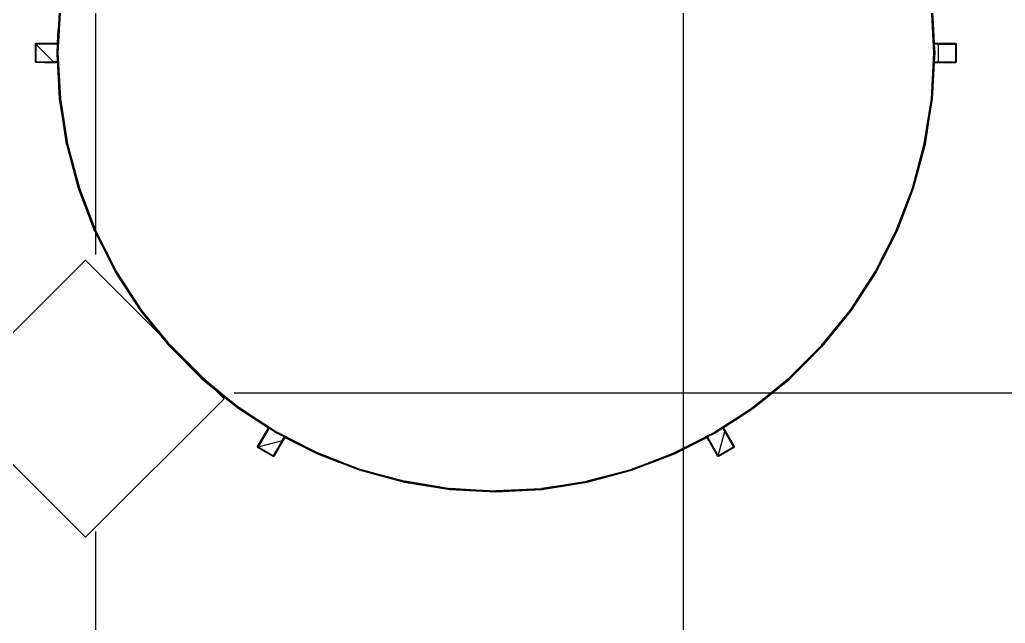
# Model space of a CAD drawing. Header units: millimetres. Extents: x -4865574 to 353735, y -2734656 to 279194.
# Drawn here: x -4825672 to -4824650, y -2667848 to -2667222 of the extents above; entities that cross this region are included whole.
import ezdxf

# ---------------------------------------------------------------- set-up
doc = ezdxf.new("R2010")
doc.units = ezdxf.units.MM
doc.layers.add('+AT9-Hardscape', color=1, linetype='Continuous')
doc.layers.add('+AT9-Hatch', color=8, linetype='Continuous')

# ---------------------------------------------------------------- blocks, each defined once
blk = doc.blocks.new('COFFEE1')
at = {"layer": '+AT9-Hardscape'}
for p, q in [((-455.8, -9.3), (-453, 38.2)), ((-455.4, -9.3), (-453, 38.2)), ((-453.4, 38.2), (-455.4, 0.6)), ((-455.4, -9.3), (-452.4, 38.1)), ((-452.4, 38.1), (-454.9, -9.3)), ((-453.3, 38.2), (-454.6, 14.5)), ((453.1, -9.3), (450.6, 38.1)), ((451.2, 38.2), (453.7, -9.3)), ((451.2, 38.2), (453.1, -9.3)), ((451.5, 38.2), (453.7, -9.3)), ((451.5, 38.2), (453.5, 0.6)), ((453.6, 0.6), (451.6, 38.2)), ((451.6, 38.2), (452.8, 14.5)), ((-455.4, 0.6), (-454.6, 14.5)), ((-454.6, 14.5), (-455.3, 0.6)), ((453.6, 0.6), (452.8, 14.5)), ((452.8, 14.5), (453.5, 0.6)), ((-478.3, 0.4), (-478.5, -0.2)), ((-478.5, -0.2), (-478.3, 0.3)), ((-478.3, 0.4), (-477.8, 0.6)), ((-478.3, 0.3), (-478.3, 0.4)), ((-478.3, 0.4), (-478.2, 0.3)), ((-478.3, -0.2), (-478.2, 0.3)), ((-478.3, -0.2), (-478.3, 0.3)), ((-478.3, 0.3), (-478.2, 0.3)), ((-478.3, -0.2), (-478, 0.1)), ((-478, 0.1), (-478.2, 0.3)), ((-478.2, 0.3), (-478.1, 0.3)), ((-478.2, 0.3), (-478.2, 0.3)), ((-478.2, 0.3), (-478.1, 0.3)), ((-478.1, 0.3), (-477.8, 0.6)), ((-478.1, 0.3), (-477.8, 0.4)), ((-478, 0.1), (-477.8, 0.4)), ((-477.8, -0.2), (-478, 0.1)), ((-477.8, 0.6), (-460.4, 0.6)), ((-477.8, 0.4), (-477.8, 0.6)), ((-468.7, 0.5), (-477.8, 0.6)), ((-468.7, 0.5), (-477.8, 0.4)), ((-477.8, 0.4), (-477.8, -0.2)), ((-459.8, 0.4), (-477.8, 0.4)), ((-468.7, 0.1), (-477.8, 0.4)), ((-468.7, 0.1), (-477.8, -0.2)), ((-460.4, 0.6), (-468.7, 0.5)), ((-459.8, 0.4), (-468.7, 0.5)), ((-459.8, 0.4), (-468.7, 0.1)), ((-459.6, -0.2), (-468.7, 0.1)), ((-460.4, 0.6), (-460.3, 0.6)), ((-460.3, 0.6), (-459.8, 0.6)), ((-460.3, 0.6), (-459.8, 0.4)), ((-459.8, 0.6), (-459.6, 0.6)), ((-459.8, 0.6), (-459.8, 0.4)), ((-459.6, 0.5), (-459.8, 0.6)), ((-459.8, 0.6), (-459.6, 0.4)), ((-459.8, 0.4), (-459.6, -0.2)), ((-459.8, 0.4), (-459.6, 0.3)), ((-459.6, 0.4), (-459.8, 0.4)), ((-459.4, 0.4), (-459.6, 0.6)), ((-455.4, 0.6), (-459.6, 0.6)), ((-459.6, 0.5), (-459.6, 0.6)), ((-459.6, 0.6), (-455.4, 0.5)), ((-459.4, 0.4), (-459.6, 0.5)), ((-459.6, 0.4), (-459.6, 0.5)), ((-459.6, 0.4), (-459.4, 0.2)), ((-459.4, 0.4), (-459.6, 0.4)), ((-459.6, 0.3), (-459.6, 0.4)), ((-459.6, 0.3), (-459.4, 0.2)), ((-459.6, -0.2), (-459.6, 0.3)), ((-459.4, 0.2), (-459.6, -0.2)), ((-459.4, 0.4), (-455.4, 0.5)), ((-459.4, 0.2), (-459.4, 0.4)), ((-459.4, 0.4), (-458.9, -0.2)), ((-455.4, 0.4), (-459.4, 0.4)), ((-459.4, 0.4), (-455.4, 0.2)), ((-459.4, -0.2), (-459.4, 0.2)), ((-459.4, 0.2), (-458.9, -0.2)), ((-458.9, -0.2), (-455.4, 0)), ((-455.3, 0.6), (-455.4, 0.6)), ((-455.4, 0.6), (-455.4, 0.5)), ((-455.4, 0.5), (-455.3, 0.5)), ((-455.4, 0.5), (-455.3, 0.5)), ((-455.4, 0.5), (-455.4, 0.4)), ((-455.3, 0.4), (-455.4, 0.4)), ((-455.4, 0.4), (-455.4, 0.2)), ((-455.4, 0.2), (-455.4, 0)), ((-455.4, 0.2), (-455.3, 0.2)), ((-455.4, 0), (-455.3, 0.1)), ((-455.4, 0), (-455.4, -0.2)), ((-455.3, 0.6), (-455.3, 0.5)), ((-455.3, 0.5), (-455.3, 0.5)), ((-455.3, 0.5), (-455.3, 0.4)), ((-455.3, 0.4), (-455.3, 0.2)), ((-455.3, 0.2), (-455.3, 0.1)), ((-455.3, 0.1), (-455.3, -0.2)), ((453.5, 0.6), (453.6, 0.6)), ((453.5, 0.6), (453.5, 0.5)), ((453.6, 0.5), (453.5, 0.5)), ((453.6, 0.5), (453.5, 0.5)), ((453.5, 0.5), (453.5, 0.5)), ((453.5, 0.5), (453.5, 0.4)), ((453.5, 0.4), (453.6, 0.4)), ((453.5, 0.4), (453.5, 0.2)), ((453.6, 0.2), (453.5, 0.2)), ((453.5, 0.2), (453.5, 0.1)), ((453.6, 0.1), (453.5, 0.1)), ((453.5, 0.1), (453.5, -0.2)), ((453.6, 0.6), (457.8, 0.6)), ((457.8, 0.6), (453.6, 0.5)), ((453.6, 0.5), (453.6, 0.6)), ((457.6, 0.4), (453.6, 0.5)), ((453.6, 0.4), (453.6, 0.5)), ((453.6, 0.4), (457.6, 0.4)), ((457.6, 0.4), (453.6, 0.2)), ((453.6, 0.2), (453.6, 0.4)), ((453.6, 0.1), (453.6, 0.2)), ((457.1, -0.2), (453.6, 0.1)), ((453.6, -0.2), (453.6, 0.1)), ((457.6, 0.4), (457.1, -0.1)), ((457.1, -0.1), (457.6, 0.2)), ((457.6, 0.4), (457.8, 0.6)), ((457.8, 0.5), (457.6, 0.4)), ((457.6, 0.4), (457.6, 0.2)), ((457.6, 0.2), (457.8, 0.4)), ((457.6, 0.4), (457.8, 0.4)), ((457.6, 0.2), (457.8, 0.3)), ((457.8, -0.2), (457.6, 0.2)), ((457.6, 0.2), (457.6, -0.2)), ((457.8, 0.6), (458, 0.6)), ((458, 0.6), (457.8, 0.5)), ((457.8, 0.4), (458, 0.6)), ((457.8, 0.6), (457.8, 0.5)), ((457.8, 0.5), (457.8, 0.4)), ((457.8, -0.2), (458, 0.4)), ((457.8, 0.3), (458, 0.4)), ((457.8, 0.4), (457.8, 0.3)), ((457.8, 0.4), (458, 0.4)), ((457.8, 0.3), (457.8, -0.2)), ((457.8, -0.2), (466.9, 0.1)), ((458, 0.6), (458.6, 0.6)), ((458, 0.4), (458, 0.6)), ((458, 0.4), (458.6, 0.6)), ((458, 0.4), (466.9, 0.5)), ((458, 0.4), (476, 0.4)), ((466.9, 0.1), (458, 0.4)), ((458.6, 0.6), (476, 0.6)), ((466.9, 0.5), (458.6, 0.6)), ((466.9, 0.5), (476, 0.6)), ((476, 0.4), (466.9, 0.5)), ((466.9, 0.1), (476, 0.4)), ((476, -0.2), (466.9, 0.1)), ((476, 0.6), (476.4, 0.4)), ((476, 0.4), (476, 0.6)), ((476.5, 0.4), (476, 0.6)), ((476.4, 0.4), (476, 0.4)), ((476, 0.4), (476, -0.2)), ((476, 0.4), (476.2, 0.2)), ((476.2, 0.2), (476, -0.2)), ((476.4, 0.4), (476.2, 0.2)), ((476.2, 0.2), (476.5, -0.2)), ((476.4, 0.4), (476.5, 0.4)), ((476.5, -0.2), (476.4, 0.4)), ((476.4, 0.4), (476.5, 0.2)), ((476.5, 0.4), (476.7, -0.2)), ((476.5, 0.4), (476.5, 0.2)), ((476.5, 0.2), (476.5, -0.2)), ((476.5, 0.2), (476.7, -0.2)), ((-478.5, -0.2), (-478.5, -18.5)), ((-478.5, -0.2), (-478.3, -0.2)), ((-478.5, -0.2), (-478.4, -9.3)), ((-478.4, -9.3), (-478.5, -18.5)), ((-478.3, -0.2), (-478.4, -9.3)), ((-478.4, -9.3), (-478.3, -18.5)), ((-478.3, -0.2), (-478.3, -18.5)), ((-477.8, -0.2), (-478.3, -0.2)), ((-478.3, -0.2), (-478, -9.3)), ((-478, -9.3), (-478.3, -18.5)), ((-477.8, -0.2), (-478, -9.3)), ((-478, -9.3), (-477.8, -18.5)), ((-459.6, -0.2), (-477.8, -0.2)), ((-477.8, -0.2), (-459.6, -18.5)), ((-477.8, -0.2), (-477.8, -18.5)), ((-459.4, -0.2), (-459.6, -0.2)), ((-458.9, -0.2), (-459.4, -0.2)), ((-455.4, -0.2), (-458.9, -0.2)), ((-455.9, -9.3), (-455.4, -0.2)), ((-455.8, -9.3), (-455.9, -9.3)), ((-455.4, -18.5), (-455.9, -9.3)), ((-455.8, -9.3), (-455.3, -0.2)), ((-453.4, -56.9), (-455.8, -9.3)), ((-453.3, -56.9), (-455.8, -9.3)), ((-455.4, -9.3), (-455.8, -9.3)), ((-455.3, -0.2), (-455.4, -0.2)), ((-453.3, -56.9), (-455.4, -9.3)), ((-453, -56.8), (-455.4, -9.3)), ((-454.9, -9.3), (-455.4, -9.3)), ((-454.9, -9.3), (-452.4, -56.8)), ((-453, -56.8), (-454.9, -9.3)), ((450.6, -56.8), (453.1, -9.3)), ((453.7, -9.3), (450.6, -56.8)), ((454, -9.3), (451.2, -56.8)), ((453.7, -9.3), (451.2, -56.8)), ((454, -9.3), (451.5, -56.9)), ((453.7, -9.3), (453.1, -9.3)), ((453.5, -0.2), (454, -9.3)), ((453.5, -0.2), (453.6, -0.2)), ((457.1, -0.2), (453.6, -0.2)), ((453.6, -0.2), (454.1, -9.3)), ((454.1, -9.3), (453.6, -18.5)), ((454, -9.3), (453.7, -9.3)), ((454.1, -9.3), (454, -9.3)), ((457.1, -0.2), (457.1, -0.1)), ((457.1, -0.1), (457.6, -0.2)), ((457.6, -0.2), (457.8, -0.2)), ((457.8, -0.2), (476, -0.2)), ((457.8, -0.2), (457.8, -18.5)), ((476, -18.5), (476, -0.2)), ((476.5, -0.2), (476, -0.2)), ((476.5, -18.5), (476, -0.2)), ((476.5, -0.2), (476.7, -0.2)), ((476.5, -18.5), (476.5, -0.2)), ((476.6, -9.3), (476.5, -0.2)), ((476.5, -18.5), (476.6, -9.3)), ((476.6, -9.3), (476.7, -0.2)), ((476.7, -18.5), (476.6, -9.3)), ((476.7, -18.5), (476.7, -0.2)), ((-478.3, -18.5), (-478.5, -18.5)), ((-478.3, -19), (-478.5, -18.5)), ((-478.3, -18.8), (-478.5, -18.5)), ((-478.3, -18.5), (-477.8, -18.5)), ((-478.3, -18.5), (-478.2, -19)), ((-478.3, -18.8), (-478.3, -18.5)), ((-478, -18.8), (-478.3, -18.5)), ((-478.3, -19), (-478.3, -18.8)), ((-478.2, -19), (-478.3, -18.8)), ((-478.2, -19), (-478.3, -19)), ((-478.3, -19), (-477.8, -19.2)), ((-478.2, -19), (-478, -18.8)), ((-477.8, -19.2), (-478.2, -19)), ((-478.2, -19), (-477.8, -19)), ((-478, -18.8), (-477.8, -18.5)), ((-477.8, -19), (-478, -18.8)), ((-477.8, -18.5), (-459.6, -18.5)), ((-477.8, -18.5), (-477.8, -19)), ((-477.8, -18.5), (-459.8, -19)), ((-477.8, -19), (-477.8, -19.2)), ((-477.8, -19), (-459.8, -19)), ((-477.8, -19), (-468.7, -19.1)), ((-468.7, -19.1), (-477.8, -19.2)), ((-460.4, -19.2), (-477.8, -19.2)), ((-459.8, -19), (-468.7, -19.1)), ((-468.7, -19.1), (-460.4, -19.2)), ((-459.8, -19), (-460.4, -19.2)), ((-459.8, -19.2), (-460.4, -19.2)), ((-459.6, -19), (-459.8, -19.2)), ((-459.8, -19), (-459.8, -19.2)), ((-459.8, -19), (-459.6, -19)), ((-459.8, -19.2), (-459.6, -19.1)), ((-459.6, -19.2), (-459.8, -19.2)), ((-459.6, -19), (-459.6, -18.5)), ((-459.6, -18.5), (-458.9, -18.5)), ((-459.4, -19), (-459.6, -19.2)), ((-459.6, -19.1), (-459.4, -19)), ((-459.6, -19), (-459.4, -19)), ((-459.6, -19.1), (-459.6, -19)), ((-459.6, -19.2), (-455.4, -19.1)), ((-459.6, -19.2), (-459.6, -19.1)), ((-455.4, -19.2), (-459.6, -19.2)), ((-455.4, -19), (-459.4, -19)), ((-459.4, -19), (-459.4, -19)), ((-459.4, -19), (-455.4, -19.1)), ((-458.9, -18.5), (-458.9, -18.5)), ((-455.4, -18.5), (-458.9, -18.5)), ((-458.9, -18.5), (-455.4, -18.7)), ((-455.4, -18.5), (-455.4, -18.7)), ((-455.4, -19), (-455.4, -18.7)), ((-455.4, -19), (-455.4, -19.1)), ((-455.4, -19.1), (-455.4, -19.2)), ((-455.4, -19.1), (-455.4, -19.1)), ((-455.4, -19.2), (-453.4, -56.9)), ((453.6, -19.2), (451.5, -56.9)), ((451.6, -56.9), (453.6, -19.2)), ((453.6, -18.5), (457.8, -18.5)), ((453.6, -18.5), (453.6, -18.8)), ((457.6, -19), (453.6, -18.8)), ((453.6, -19), (453.6, -18.8)), ((453.6, -19), (457.6, -19)), ((457.6, -19), (453.6, -19.1)), ((453.6, -19.1), (453.6, -19)), ((457.8, -19.2), (453.6, -19.1)), ((453.6, -19.2), (453.6, -19.1)), ((453.6, -19.1), (453.6, -19.1)), ((453.6, -19.2), (457.8, -19.2)), ((457.6, -19), (457.8, -19.2)), ((457.6, -19), (457.8, -19.1)), ((457.6, -19), (457.8, -19)), ((457.8, -18.5), (476, -18.5)), ((457.8, -18.5), (476, -19)), ((457.8, -18.5), (457.8, -19)), ((458, -19.2), (457.8, -19)), ((457.8, -19), (457.8, -19.1)), ((457.8, -19), (458, -19)), ((457.8, -19.1), (458, -19.2)), ((457.8, -19.1), (457.8, -19.2)), ((458, -19.2), (457.8, -19.2)), ((458, -19.2), (458, -19)), ((458.6, -19.2), (458, -19)), ((458, -19), (476, -19)), ((458, -19), (466.9, -19.1)), ((458.6, -19.2), (458, -19.2)), ((458.6, -19.2), (466.9, -19.1)), ((476, -19.2), (458.6, -19.2)), ((466.9, -19.1), (476, -19)), ((466.9, -19.1), (476, -19.2)), ((476, -19), (476, -18.5)), ((476, -18.5), (476.5, -18.5)), ((476, -18.5), (476.3, -18.8)), ((476.3, -18.8), (476, -19)), ((476.3, -18.9), (476, -19)), ((476.3, -18.9), (476, -19.2)), ((476, -19), (476, -19.2)), ((476.5, -19), (476, -19.2)), ((476.5, -18.5), (476.3, -18.8)), ((476.3, -18.8), (476.4, -18.9)), ((476.4, -18.9), (476.3, -18.9)), ((476.4, -18.9), (476.3, -18.9)), ((476.5, -18.5), (476.4, -18.9)), ((476.4, -18.9), (476.4, -18.9)), ((476.5, -18.9), (476.4, -18.9)), ((476.5, -19), (476.4, -18.9)), ((476.7, -18.5), (476.5, -18.9)), ((476.5, -19), (476.7, -18.5)), ((476.7, -18.5), (476.5, -18.5)), ((476.5, -18.5), (476.5, -18.9)), ((476.5, -18.9), (476.5, -19)), ((-453.4, -56.9), (-446, -103.9)), ((-453.4, -56.9), (-453.3, -56.9)), ((-453.3, -56.9), (-453, -56.8)), ((-453.3, -56.9), (-445.8, -103.9)), ((-449.6, -80.4), (-453.3, -56.9)), ((-453, -56.8), (-452.4, -56.8)), ((-445.8, -103.9), (-453, -56.8)), ((-445.5, -103.8), (-453, -56.8)), ((-452.4, -56.8), (-445, -103.7)), ((-445.5, -103.8), (-452.4, -56.8)), ((443.2, -103.7), (450.6, -56.8)), ((451.2, -56.8), (443.2, -103.7)), ((451.2, -56.8), (443.7, -103.8)), ((451.5, -56.9), (443.7, -103.8)), ((444.1, -103.9), (451.5, -56.9)), ((444.2, -103.9), (451.6, -56.9)), ((447.8, -80.4), (451.5, -56.9)), ((451.6, -56.9), (447.8, -80.4)), ((451.2, -56.8), (450.6, -56.8)), ((451.5, -56.9), (451.2, -56.8)), ((451.5, -56.9), (451.6, -56.9)), ((-449.6, -80.4), (-445.8, -103.9)), ((-446, -103.9), (-449.6, -80.4)), ((447.8, -80.4), (444.1, -103.9)), ((-446, -103.9), (-433.6, -149.9)), ((-445.8, -103.9), (-446, -103.9)), ((-445.8, -103.9), (-445.5, -103.8)), ((-433.6, -149.9), (-445.8, -103.9)), ((-433.5, -149.9), (-445.8, -103.9)), ((-445.5, -103.8), (-445, -103.7)), ((-433.5, -149.9), (-445.5, -103.8)), ((-433.2, -149.8), (-445.5, -103.8)), ((-445, -103.7), (-432.7, -149.6)), ((-433.2, -149.8), (-445, -103.7)), ((430.9, -149.6), (443.2, -103.7)), ((443.7, -103.8), (430.9, -149.6)), ((443.7, -103.8), (431.4, -149.8)), ((444.1, -103.9), (431.4, -149.8)), ((431.7, -149.9), (444.1, -103.9)), ((431.8, -149.9), (444.2, -103.9)), ((437.9, -126.9), (444.1, -103.9)), ((444.2, -103.9), (437.9, -126.9)), ((443.7, -103.8), (443.2, -103.7)), ((444.1, -103.9), (443.7, -103.8)), ((444.1, -103.9), (444.2, -103.9)), ((437.9, -126.9), (431.7, -149.9)), ((-433.6, -149.9), (-416.6, -194.4)), ((-433.6, -149.9), (-433.5, -149.9)), ((-433.5, -149.9), (-433.2, -149.8)), ((-416.6, -194.4), (-433.5, -149.9)), ((-416.5, -194.3), (-433.5, -149.9)), ((-433.2, -149.8), (-432.7, -149.6)), ((-416.5, -194.3), (-433.2, -149.8)), ((-416.2, -194.2), (-433.2, -149.8)), ((-432.7, -149.6), (-415.6, -194)), ((-416.2, -194.2), (-432.7, -149.6)), ((413.9, -194), (430.9, -149.6)), ((431.4, -149.8), (413.9, -194)), ((431.4, -149.8), (414.4, -194.2)), ((431.7, -149.9), (414.4, -194.2)), ((431.7, -149.9), (414.7, -194.3)), ((414.8, -194.4), (431.8, -149.9)), ((431.8, -149.9), (423.3, -172.1)), ((431.4, -149.8), (430.9, -149.6)), ((431.7, -149.9), (431.4, -149.8)), ((431.8, -149.9), (431.7, -149.9)), ((423.3, -172.1), (414.7, -194.3)), ((414.8, -194.4), (423.3, -172.1)), ((-416.2, -194.2), (-415.6, -194)), ((-415.6, -194), (-394.1, -236.3)), ((-405.1, -215.3), (-415.6, -194)), ((392.3, -236.3), (413.9, -194)), ((403.3, -215.3), (413.9, -194)), ((413.9, -194), (414.4, -194.2)), ((-416.6, -194.4), (-416.5, -194.3)), ((-416.6, -194.4), (-394.9, -236.8)), ((-416.5, -194.3), (-416.2, -194.2)), ((-394.9, -236.8), (-416.5, -194.3)), ((-394.8, -236.8), (-416.5, -194.3)), ((-416.2, -194.2), (-394.6, -236.6)), ((-416.2, -194.2), (-405.1, -215.3)), ((-405.5, -215.5), (-416.2, -194.2)), ((414.4, -194.2), (392.8, -236.6)), ((414.7, -194.3), (392.8, -236.6)), ((414.7, -194.3), (393.1, -236.8)), ((393.1, -236.8), (414.8, -194.4)), ((414.4, -194.2), (403.3, -215.3)), ((414.8, -194.4), (403.9, -215.6)), ((414.7, -194.3), (414.4, -194.2)), ((414.8, -194.4), (414.7, -194.3)), ((-405.5, -215.5), (-394.6, -236.6)), ((-394.8, -236.8), (-405.5, -215.5)), ((-394.6, -236.6), (-405.1, -215.3)), ((403.3, -215.3), (392.3, -236.3)), ((392.8, -236.6), (403.3, -215.3)), ((393.1, -236.8), (403.9, -215.6)), ((403.9, -215.6), (393.1, -236.8)), ((-394.9, -236.8), (-369, -276.8)), ((-394.9, -236.8), (-394.8, -236.8)), ((-394.6, -236.6), (-394.8, -236.8)), ((-369, -276.8), (-394.8, -236.8)), ((-368.9, -276.7), (-394.8, -236.8)), ((-394.6, -236.6), (-394.1, -236.3)), ((-368.9, -276.7), (-394.6, -236.6)), ((-368.6, -276.5), (-394.6, -236.6)), ((-394.1, -236.3), (-368.2, -276.2)), ((-368.6, -276.5), (-394.1, -236.3)), ((366.4, -276.2), (392.3, -236.3)), ((392.8, -236.6), (366.8, -276.5)), ((393.1, -236.8), (366.8, -276.5)), ((393.1, -236.8), (367.1, -276.7)), ((393.1, -236.8), (367.1, -276.7)), ((367.2, -276.8), (393.1, -236.8)), ((392.8, -236.6), (379.6, -256.4)), ((392.8, -236.6), (392.3, -236.3)), ((393.1, -236.8), (392.8, -236.6)), ((393.1, -236.8), (393.1, -236.8)), ((379.6, -256.4), (366.4, -276.2)), ((366.8, -276.5), (379.6, -256.4)), ((-369, -276.8), (-368.9, -276.7)), ((-369, -276.8), (-339, -313.8)), ((-368.9, -276.7), (-368.6, -276.5)), ((-339, -313.8), (-368.9, -276.7)), ((-338.9, -313.7), (-368.9, -276.7)), ((-368.6, -276.5), (-368.2, -276.2)), ((-338.9, -313.7), (-368.6, -276.5)), ((-338.7, -313.5), (-368.6, -276.5)), ((-368.2, -276.2), (-338.3, -313.1)), ((-338.7, -313.5), (-368.2, -276.2)), ((336.5, -313.1), (366.4, -276.2)), ((366.8, -276.5), (336.5, -313.1)), ((366.8, -276.5), (336.9, -313.5)), ((367.1, -276.7), (336.9, -313.5)), ((367.1, -276.7), (337.2, -313.7)), ((337.2, -313.8), (367.2, -276.8)), ((367.2, -276.8), (337.2, -313.7)), ((366.8, -276.5), (366.4, -276.2)), ((367.1, -276.7), (366.8, -276.5)), ((367.2, -276.8), (367.1, -276.7)), ((-339, -313.8), (-338.9, -313.7)), ((-339, -313.8), (-305.3, -347.4)), ((-338.9, -313.7), (-338.7, -313.5)), ((-305.3, -347.4), (-338.9, -313.7)), ((-305.3, -347.4), (-338.9, -313.7)), ((-338.9, -313.7), (-322, -330.4)), ((-338.7, -313.5), (-338.3, -313.1)), ((-338.7, -313.5), (-305.1, -347.1)), ((-322, -330.4), (-338.7, -313.5)), ((-338.3, -313.1), (-304.7, -346.7)), ((-305.1, -347.1), (-338.3, -313.1)), ((302.9, -346.7), (336.5, -313.1)), ((303.3, -347.1), (336.9, -313.5)), ((303.5, -347.4), (337.2, -313.7)), ((303.6, -347.4), (337.2, -313.8)), ((319.9, -330.1), (336.5, -313.1)), ((336.9, -313.5), (319.9, -330.1)), ((320.2, -330.4), (336.9, -313.5)), ((337.2, -313.7), (320.2, -330.4)), ((320.4, -330.6), (337.2, -313.7)), ((337.2, -313.8), (320.4, -330.6)), ((336.5, -313.1), (336.9, -313.5)), ((336.9, -313.5), (337.2, -313.7)), ((337.2, -313.7), (337.2, -313.8)), ((-322, -330.4), (-305.1, -347.1)), ((-305.3, -347.4), (-322, -330.4)), ((319.9, -330.1), (302.9, -346.7)), ((303.3, -347.1), (319.9, -330.1)), ((320.2, -330.4), (303.3, -347.1)), ((303.5, -347.4), (320.2, -330.4)), ((320.4, -330.6), (303.5, -347.4)), ((303.6, -347.4), (320.4, -330.6)), ((-305.1, -347.1), (-305.3, -347.4)), ((-305.3, -347.4), (-305.3, -347.4)), ((-268.3, -377.4), (-305.3, -347.4)), ((-268.3, -377.3), (-305.3, -347.4)), ((-305.1, -347.1), (-304.7, -346.7)), ((-268.3, -377.3), (-305.1, -347.1)), ((-268.1, -377.1), (-305.1, -347.1)), ((-304.7, -346.7), (-267.7, -376.6)), ((-268.1, -377.1), (-304.7, -346.7)), ((266, -376.6), (302.9, -346.7)), ((303.3, -347.1), (266, -376.6)), ((303.3, -347.1), (266.3, -377.1)), ((303.5, -347.4), (266.3, -377.1)), ((266.5, -377.3), (303.5, -347.4)), ((285, -362.4), (303.5, -347.4)), ((303.3, -347.1), (302.9, -346.7)), ((303.5, -347.4), (303.3, -347.1)), ((303.5, -347.4), (303.6, -347.4)), ((-305.3, -347.4), (-268.3, -377.4)), ((266.5, -377.4), (303.6, -347.4)), ((303.6, -347.4), (285, -362.4)), ((285, -362.4), (266.5, -377.3)), ((-268.3, -377.3), (-268.1, -377.1)), ((-268.3, -377.4), (-268.3, -377.3)), ((-228.3, -403.3), (-268.3, -377.3)), ((-236.7, -398), (-268.3, -377.3)), ((-268.3, -377.4), (-236.7, -398)), ((-268.1, -377.1), (-267.7, -376.6)), ((-268.1, -377.1), (-248, -389.8)), ((-268.1, -377.1), (-236.5, -397.6)), ((-248.2, -390.2), (-268.1, -377.1)), ((-267.7, -376.6), (-227.9, -402.5)), ((-248, -389.8), (-267.7, -376.6)), ((226.1, -402.5), (266, -376.6)), ((266.3, -377.1), (226.1, -402.5)), ((266.3, -377.1), (226.4, -403)), ((266.5, -377.3), (226.4, -403)), ((234.9, -397.9), (266.5, -377.3)), ((234.9, -398), (266.5, -377.4)), ((246.5, -390.3), (266.5, -377.3)), ((266.5, -377.4), (246.5, -390.3)), ((266.3, -377.1), (266, -376.6)), ((266.5, -377.3), (266.3, -377.1)), ((266.5, -377.3), (266.5, -377.4)), ((-248.2, -390.2), (-236.5, -397.6)), ((-236.6, -397.8), (-248.2, -390.2)), ((-236.4, -397.5), (-248, -389.8)), ((-236.7, -398), (-238.8, -401.6)), ((-238.8, -401.6), (-236.6, -398)), ((-238.6, -401.6), (-236.6, -398)), ((-236.5, -398.1), (-238.6, -401.6)), ((-238.6, -401.6), (-236.4, -398.2)), ((-237.8, -401.4), (-236.3, -398.3)), ((-236.1, -398.4), (-237.8, -401.4)), ((-236.7, -398), (-236.6, -398)), ((-236.5, -397.6), (-236.6, -397.8)), ((-236.6, -397.8), (-236.5, -397.7)), ((-236.6, -397.8), (-236.6, -397.8)), ((-236.5, -397.9), (-236.6, -397.8)), ((-236.6, -398), (-236.6, -398)), ((-236.6, -398), (-236.5, -398.1)), ((-236.4, -397.5), (-236.5, -397.6)), ((-236.5, -397.6), (-236.5, -397.7)), ((-236.5, -397.6), (-236.4, -397.6)), ((-236.5, -397.6), (-236.5, -397.6)), ((-236.5, -397.7), (-236.4, -397.6)), ((-236.4, -397.7), (-236.5, -397.9)), ((-236.5, -397.9), (-236.5, -397.7)), ((-236.5, -397.7), (-236.4, -397.7)), ((-236.3, -398), (-236.5, -397.9)), ((-236.5, -397.9), (-236.5, -397.9)), ((-236.5, -398.1), (-236.4, -398.2)), ((-236.4, -397.6), (-236.4, -397.5)), ((-236.3, -397.6), (-236.4, -397.5)), ((-236.4, -397.5), (-236.4, -397.5)), ((-236.4, -397.6), (-236.3, -397.7)), ((-236.3, -397.7), (-236.4, -397.7)), ((-236.4, -397.7), (-236.2, -397.9)), ((-236.4, -398.2), (-236.3, -398.3)), ((-236.3, -397.6), (-236.3, -397.7)), ((-236.1, -397.7), (-236.3, -397.6)), ((-236.3, -397.7), (-236.1, -397.8)), ((-236.3, -398), (-236.2, -397.9)), ((-236.2, -398.1), (-236.3, -398)), ((-236.3, -398.3), (-236.1, -398.4)), ((-236.2, -397.9), (-236.1, -397.8)), ((-236.2, -398.1), (-236.1, -397.9)), ((-236.2, -397.9), (-236.1, -397.9)), ((-236, -398.2), (-236.2, -398.1)), ((-236.1, -397.8), (-236.1, -397.7)), ((-236, -397.8), (-236.1, -397.7)), ((-236.1, -397.9), (-236, -397.8)), ((-236.1, -397.8), (-236.1, -397.9)), ((-236.1, -397.9), (-236.1, -397.9)), ((-236.1, -397.9), (-235.9, -398)), ((-236.1, -397.9), (-235.9, -398)), ((-228.4, -403.4), (-236.1, -398.4)), ((-235.8, -397.9), (-236, -397.8)), ((-235.9, -398), (-236, -398.2)), ((-228.3, -403.3), (-236, -398.2)), ((-235.8, -397.9), (-235.9, -398)), ((-235.9, -398), (-235.9, -398)), ((-228.2, -403), (-235.9, -398)), ((-228.2, -403), (-235.8, -397.9)), ((234.9, -397.9), (226.6, -403.3)), ((234.3, -398.4), (226.6, -403.4)), ((234.3, -398.4), (234.5, -398.2)), ((236, -401.4), (234.3, -398.4)), ((236, -401.4), (234.5, -398.2)), ((234.5, -398.2), (234.6, -398.2)), ((234.6, -398.2), (234.8, -398.1)), ((236.8, -401.6), (234.6, -398.2)), ((234.8, -398.1), (234.8, -398)), ((236.8, -401.6), (234.8, -398)), ((234.9, -398), (234.8, -398)), ((234.8, -398.1), (236.8, -401.6)), ((246.5, -390.3), (234.9, -397.9)), ((234.9, -398), (237, -401.6)), ((-247.9, -417.4), (-239.2, -402.3)), ((-238.8, -401.9), (-247.7, -417.4)), ((-238.2, -402), (-247.7, -417.4)), ((-238.2, -402), (-247.3, -417.7)), ((-238.8, -401.9), (-243.3, -409.5)), ((-239.2, -402.3), (-243.3, -409.5)), ((-239.2, -402.3), (-238.9, -401.8)), ((-239.2, -402.3), (-238.8, -401.9)), ((-238.9, -401.8), (-238.8, -401.6)), ((-238.8, -401.7), (-238.9, -401.8)), ((-238.9, -401.8), (-238.7, -401.7)), ((-238.9, -401.8), (-238.8, -401.9)), ((-238.6, -401.6), (-238.8, -401.6)), ((-238.6, -401.6), (-238.8, -401.7)), ((-238.8, -401.7), (-238.8, -401.6)), ((-238.7, -401.7), (-238.8, -401.7)), ((-238.7, -401.7), (-238.8, -401.9)), ((-238.6, -401.6), (-238.7, -401.7)), ((-238.7, -401.7), (-238.4, -401.7)), ((-238.6, -401.8), (-238.7, -401.7)), ((-238.6, -401.6), (-237.8, -401.4)), ((-238.4, -401.7), (-238.6, -401.6)), ((-238.6, -401.8), (-238.4, -401.7)), ((-238.2, -402), (-238.6, -401.8)), ((-238.4, -401.7), (-237.8, -401.4)), ((-238.4, -401.7), (-238.2, -402)), ((-238.1, -401.8), (-238.4, -401.7)), ((-238.1, -401.8), (-238.2, -402)), ((-237.8, -401.4), (-238.1, -401.8)), ((-228.4, -403.4), (-228.3, -403.3)), ((-220.2, -407.5), (-228.4, -403.4)), ((-228.3, -403.3), (-228.2, -403)), ((-186, -425), (-228.3, -403.3)), ((-185.9, -424.9), (-228.3, -403.3)), ((-228.2, -403), (-227.9, -402.5)), ((-185.9, -424.9), (-228.2, -403)), ((-220, -407.1), (-228.2, -403)), ((-227.9, -402.5), (-219.7, -406.7)), ((-219.8, -406.7), (-227.9, -402.5)), ((-222, -410.5), (-220.2, -407.5)), ((-222, -410.5), (-220, -407.6)), ((-221.8, -411.3), (-219.9, -407.7)), ((-219.7, -407.8), (-221.8, -411.3)), ((-221.7, -411.5), (-219.6, -407.8)), ((-219.6, -407.9), (-221.7, -411.5)), ((-220.2, -407.5), (-220, -407.6)), ((-220, -407.1), (-219.9, -407)), ((-219.8, -407.3), (-220, -407.1)), ((-220, -407.6), (-219.9, -407.7)), ((-219.9, -407), (-219.8, -406.7)), ((-219.9, -407), (-219.7, -407.2)), ((-219.9, -407.7), (-219.7, -407.8)), ((-219.8, -406.7), (-219.7, -406.7)), ((-219.5, -406.9), (-219.8, -406.7)), ((-219.8, -407.3), (-219.7, -407.2)), ((-219.7, -407.3), (-219.8, -407.3)), ((-219.7, -406.7), (-219.5, -406.8)), ((-219.7, -407.2), (-219.5, -406.9)), ((-219.7, -407.3), (-219.7, -407.2)), ((-219.7, -407.2), (-219.5, -407.3)), ((-219.5, -407.4), (-219.7, -407.3)), ((-219.7, -407.8), (-219.6, -407.8)), ((-219.6, -407.8), (-219.6, -407.9)), ((-219.6, -407.9), (-186, -425)), ((-219.5, -406.9), (-219.5, -406.8)), ((-219.5, -406.8), (-219.2, -406.9)), ((-219.3, -407), (-219.5, -406.9)), ((-219.3, -407), (-219.5, -407.3)), ((-219.5, -407.3), (-219.5, -407.4)), ((-219.5, -407.3), (-219.4, -407.3)), ((-219.4, -407.4), (-219.5, -407.4)), ((-219.4, -407.3), (-219.2, -407)), ((-219.4, -407.4), (-219.4, -407.3)), ((-219.4, -407.3), (-219.3, -407.4)), ((-219.3, -407.5), (-219.4, -407.4)), ((-219.2, -406.9), (-219.3, -407)), ((-219.2, -407), (-219.3, -407)), ((-219.1, -407.1), (-219.3, -407.4)), ((-219.3, -407.4), (-219.3, -407.5)), ((-219.3, -407.4), (-206.8, -413.5)), ((-185.8, -424.6), (-219.3, -407.5)), ((-219.2, -407), (-219.1, -406.9)), ((-219.2, -406.9), (-219.1, -406.9)), ((-219.1, -407.1), (-219.2, -407)), ((-219.1, -406.9), (-219.1, -407)), ((-219.1, -407), (-185.6, -424.1)), ((-219.1, -407), (-219.1, -407.1)), ((-206.8, -413.5), (-219.1, -407.1)), ((183.8, -424.1), (226.1, -402.5)), ((226.4, -403), (183.8, -424.1)), ((184, -424.6), (217.5, -407.5)), ((184.2, -425), (217.8, -407.9)), ((205.3, -413.9), (217.6, -407.5)), ((217.7, -407.7), (205.3, -413.9)), ((205.4, -414.1), (217.7, -407.8)), ((217.8, -407.9), (205.4, -414.1)), ((217.5, -407.5), (217.6, -407.4)), ((217.5, -407.5), (217.6, -407.5)), ((217.6, -407.4), (217.7, -407.4)), ((217.7, -407.5), (217.6, -407.4)), ((217.6, -407.5), (217.7, -407.5)), ((217.6, -407.5), (217.7, -407.7)), ((217.7, -407.4), (217.9, -407.3)), ((217.7, -407.5), (217.8, -407.4)), ((217.7, -407.4), (217.8, -407.4)), ((217.8, -407.7), (217.7, -407.5)), ((217.8, -407.7), (217.7, -407.8)), ((217.7, -407.7), (217.7, -407.8)), ((217.8, -407.7), (217.7, -407.7)), ((217.7, -407.8), (217.8, -407.9)), ((217.8, -407.4), (218, -407.3)), ((217.8, -407.4), (217.9, -407.6)), ((217.9, -407.6), (217.8, -407.7)), ((217.8, -407.8), (217.8, -407.7)), ((217.9, -407.7), (217.8, -407.7)), ((217.8, -407.7), (217.8, -407.7)), ((219.9, -411.5), (217.8, -407.8)), ((220, -411.3), (217.8, -407.8)), ((217.8, -407.9), (217.8, -407.8)), ((217.8, -407.8), (217.9, -407.8)), ((217.8, -407.9), (219.9, -411.5)), ((218.2, -407.1), (217.9, -407.3)), ((218, -407.3), (217.9, -407.3)), ((218.1, -407.5), (217.9, -407.6)), ((217.9, -407.7), (218.1, -407.6)), ((217.9, -407.6), (217.9, -407.7)), ((217.9, -407.8), (218.1, -407.7)), ((217.9, -407.7), (217.9, -407.8)), ((217.9, -407.8), (220, -411.3)), ((218.1, -407.5), (218, -407.3)), ((218.4, -407.4), (218.1, -407.6)), ((218.3, -407.4), (218.1, -407.5)), ((218.4, -407.5), (218.1, -407.7)), ((218.1, -407.6), (218.1, -407.5)), ((218.1, -407.7), (218.1, -407.6)), ((220, -411.3), (218.1, -407.7)), ((226.4, -403), (218.2, -407.1)), ((218.2, -407.1), (218.3, -407.4)), ((226.6, -403.3), (218.3, -407.4)), ((218.3, -407.4), (218.4, -407.4)), ((226.6, -403.3), (218.4, -407.4)), ((226.6, -403.4), (218.4, -407.5)), ((218.4, -407.4), (218.4, -407.5)), ((218.4, -407.5), (220.5, -411.2)), ((226.4, -403), (226.1, -402.5)), ((226.6, -403.3), (226.4, -403)), ((226.6, -403.4), (226.6, -403.3)), ((229.6, -426.9), (236.4, -402)), ((236, -401.4), (236.1, -401.4)), ((236.1, -401.4), (236.6, -401.7)), ((236.8, -401.6), (236.1, -401.4)), ((236.1, -401.4), (236.3, -401.8)), ((236.6, -401.7), (236.3, -401.8)), ((236.3, -401.8), (236.4, -402)), ((236.4, -402), (236.6, -401.7)), ((236.8, -401.8), (236.4, -402)), ((245.5, -417.7), (236.4, -402)), ((236.8, -401.6), (236.6, -401.7)), ((236.6, -401.7), (236.8, -401.8)), ((236.6, -401.7), (236.9, -401.7)), ((236.8, -401.6), (236.9, -401.7)), ((236.9, -401.7), (236.8, -401.8)), ((236.9, -401.7), (237.1, -401.8)), ((236.9, -401.7), (237, -401.9)), ((237, -401.7), (236.9, -401.7)), ((237, -401.6), (237, -401.7)), ((237.1, -401.8), (237, -401.6)), ((237.1, -401.8), (237, -401.7)), ((237, -401.9), (237.1, -401.8)), ((237, -401.9), (237.4, -402.3)), ((237, -401.9), (246, -417.4)), ((245.5, -417.7), (237, -401.9)), ((237, -401.9), (241.5, -409.5)), ((237.4, -402.3), (237.1, -401.8)), ((241.5, -409.5), (237.4, -402.3)), ((246.1, -417.4), (237.4, -402.3)), ((-248, -417.9), (-247.9, -417.4)), ((-247.9, -418), (-248, -417.9)), ((-248, -417.9), (-247.6, -418.4)), ((-248, -417.9), (-247.9, -417.9)), ((-243.3, -409.5), (-247.9, -417.4)), ((-247.7, -417.4), (-247.9, -417.4)), ((-247.8, -417.8), (-247.9, -417.4)), ((-247.9, -417.9), (-247.9, -417.4)), ((-247.9, -417.9), (-247.8, -417.9)), ((-247.9, -418), (-247.9, -417.9)), ((-247.8, -417.9), (-247.9, -417.9)), ((-247.9, -417.9), (-247.9, -418)), ((-247.6, -418.4), (-247.9, -418)), ((-247.5, -418.2), (-247.9, -418)), ((-247.8, -417.8), (-247.7, -417.4)), ((-247.6, -417.8), (-247.8, -417.9)), ((-247.8, -417.9), (-247.8, -417.8)), ((-247.5, -418.2), (-247.8, -417.9)), ((-247.7, -417.4), (-247.3, -417.7)), ((-247.6, -417.8), (-247.7, -417.4)), ((-247.3, -417.7), (-247.6, -417.8)), ((-247.5, -418.2), (-247.6, -417.8)), ((-247.5, -418.2), (-247.6, -418.4)), ((-247.6, -418.4), (-231.8, -427.5)), ((-247.3, -417.7), (-247.5, -418.2)), ((-247.5, -418.2), (-231.7, -427.4)), ((-247.5, -418.2), (-239.7, -422.9)), ((-247.3, -417.7), (-222.3, -411.2)), ((-247.3, -417.7), (-231.4, -426.9)), ((-247.3, -417.7), (-231.7, -427.4)), ((-231.4, -426.9), (-222.3, -411.2)), ((-231.4, -426.9), (-221.8, -411.4)), ((-230.9, -427.2), (-221.8, -411.4)), ((-222.1, -412.2), (-230.8, -427.3)), ((-226.3, -419.3), (-222.1, -412.2)), ((-222.3, -411.2), (-222.2, -411)), ((-222.3, -411.2), (-221.9, -411.2)), ((-221.9, -411.4), (-222.3, -411.2)), ((-222.2, -411), (-222, -410.6)), ((-221.9, -411.2), (-222.2, -411)), ((-222.1, -412.2), (-221.7, -411.5)), ((-222, -410.5), (-222, -410.6)), ((-222, -410.6), (-221.9, -411.2)), ((-221.8, -411.3), (-222, -410.6)), ((-221.8, -411.3), (-221.9, -411.2)), ((-221.9, -411.2), (-221.8, -411.4)), ((-221.9, -411.2), (-221.9, -411.4)), ((-221.8, -411.4), (-221.9, -411.4)), ((-221.8, -411.5), (-221.8, -411.3)), ((-221.8, -411.3), (-221.7, -411.5)), ((-221.8, -411.3), (-221.8, -411.4)), ((-221.8, -411.5), (-221.8, -411.4)), ((-221.7, -411.5), (-221.8, -411.5)), ((-206.8, -413.5), (-185.6, -424.1)), ((-185.8, -424.6), (-206.8, -413.5)), ((205.3, -413.9), (184, -424.6)), ((184.1, -424.9), (205.3, -413.9)), ((184.1, -424.9), (205.4, -414.1)), ((184.2, -425), (205.4, -414.1)), ((220, -411.3), (219.9, -411.5)), ((219.9, -411.5), (229, -427.3)), ((220, -411.5), (219.9, -411.5)), ((220, -411.3), (220, -411.5)), ((220, -411.3), (220.1, -411.4)), ((220.1, -411.4), (220, -411.5)), ((220.5, -411.2), (220.1, -411.4)), ((220.1, -411.4), (229.1, -427.2)), ((220.1, -411.4), (229, -427.3)), ((220.5, -411.2), (229.6, -426.9)), ((220.5, -411.2), (229.1, -427.2)), ((229.6, -426.9), (245.5, -417.7)), ((229.6, -426.9), (245.8, -418.2)), ((229.9, -427.4), (245.8, -418.2)), ((230, -427.5), (245.8, -418.4)), ((237.9, -422.9), (245.8, -418.2)), ((237.9, -422.9), (245.8, -418.4)), ((246, -417.4), (241.5, -409.5)), ((245.5, -417.7), (246, -417.4)), ((245.8, -418.2), (245.5, -417.7)), ((245.9, -417.8), (245.5, -417.7)), ((245.8, -418.2), (246.2, -417.8)), ((245.9, -417.8), (245.8, -418.2)), ((246.2, -417.9), (245.8, -418.4)), ((246, -418), (245.8, -418.2)), ((246, -418), (245.8, -418.4)), ((245.8, -418.2), (245.8, -418.4)), ((246, -417.4), (245.9, -417.8)), ((246.2, -417.8), (245.9, -417.8)), ((246.2, -417.8), (246, -417.4)), ((246.1, -417.4), (246, -417.4)), ((246.2, -417.8), (246, -418)), ((246.2, -417.9), (246, -418)), ((246.1, -417.4), (246.2, -417.8)), ((246.2, -417.9), (246.1, -417.4)), ((246.2, -417.8), (246.2, -417.9)), ((-239.7, -422.9), (-231.7, -427.4)), ((-239.7, -422.9), (-231.8, -427.5)), ((-231.7, -427.4), (-231.8, -427.5)), ((-231.2, -427.6), (-231.8, -427.5)), ((-231.4, -427.5), (-231.8, -427.5)), ((-231.7, -427.4), (-231.4, -426.9)), ((-231.2, -427.2), (-231.7, -427.4)), ((-231.7, -427.4), (-231.1, -427.5)), ((-231.4, -427.5), (-231.7, -427.4)), ((-231.4, -426.9), (-230.9, -427.2)), ((-231.2, -427.2), (-231.4, -426.9)), ((-231.2, -427.6), (-231.4, -427.5)), ((-231.1, -427.5), (-231.4, -427.5)), ((-231.1, -427.5), (-231.2, -427.2)), ((-230.9, -427.2), (-231.2, -427.2)), ((-231.2, -427.6), (-230.8, -427.3)), ((-231.1, -427.5), (-231.2, -427.6)), ((-231.1, -427.5), (-230.9, -427.2)), ((-230.8, -427.3), (-231.1, -427.5)), ((-230.9, -427.2), (-226.3, -419.3)), ((-230.9, -427.2), (-230.8, -427.3)), ((-226.3, -419.3), (-230.8, -427.3)), ((-186, -425), (-185.9, -424.9)), ((-186, -425), (-141.5, -442)), ((-186, -425), (-163.7, -433.5)), ((-185.9, -424.9), (-185.8, -424.6)), ((-141.5, -441.9), (-185.9, -424.9)), ((-163.7, -433.5), (-185.9, -424.9)), ((-185.6, -424.1), (-185.8, -424.6)), ((-141.5, -441.9), (-185.8, -424.6)), ((-141.4, -441.6), (-185.8, -424.6)), ((-185.6, -424.1), (-141.2, -441.1)), ((-141.4, -441.6), (-185.6, -424.1)), ((139.4, -441.1), (183.8, -424.1)), ((184, -424.6), (139.4, -441.1)), ((184, -424.6), (139.6, -441.6)), ((184.1, -424.9), (139.6, -441.6)), ((139.7, -441.9), (184.1, -424.9)), ((139.7, -442), (184.2, -425)), ((161.9, -433.5), (184.1, -424.9)), ((184.2, -425), (161.9, -433.5)), ((184, -424.6), (183.8, -424.1)), ((184.1, -424.9), (184, -424.6)), ((184.1, -424.9), (184.2, -425)), ((229.1, -427.2), (229, -427.3)), ((229.4, -427.6), (229, -427.3)), ((229.4, -427.4), (229, -427.3)), ((229.1, -427.2), (229.6, -426.9)), ((229.4, -427.4), (229.1, -427.2)), ((229.5, -427.3), (229.1, -427.2)), ((229.5, -427.5), (229.4, -427.4)), ((229.4, -427.5), (229.4, -427.4)), ((229.4, -427.6), (230, -427.5)), ((229.4, -427.5), (229.5, -427.5)), ((229.5, -427.6), (229.4, -427.5)), ((229.4, -427.6), (229.4, -427.5)), ((229.5, -427.6), (229.4, -427.6)), ((229.6, -426.9), (229.5, -427.3)), ((229.5, -427.3), (229.5, -427.5)), ((229.9, -427.4), (229.5, -427.3)), ((229.9, -427.4), (229.5, -427.5)), ((229.9, -427.4), (229.5, -427.6)), ((230, -427.5), (229.5, -427.6)), ((229.6, -426.9), (229.9, -427.4)), ((229.9, -427.4), (237.9, -422.9)), ((230, -427.5), (229.9, -427.4)), ((230, -427.5), (237.9, -422.9)), ((-141.5, -442), (-163.7, -433.5)), ((161.9, -433.5), (139.7, -441.9)), ((-141.5, -441.9), (-141.4, -441.6)), ((-141.5, -442), (-141.5, -441.9)), ((-95.5, -454.4), (-141.5, -441.9)), ((-95.5, -454.3), (-141.5, -441.9)), ((-141.5, -441.9), (-118.4, -447.9)), ((-141.5, -442), (-95.5, -454.4)), ((-141.4, -441.6), (-141.2, -441.1)), ((-95.4, -453.9), (-141.4, -441.6)), ((-118.4, -447.9), (-141.4, -441.6)), ((-141.2, -441.1), (-95.3, -453.4)), ((-95.4, -453.9), (-141.2, -441.1)), ((-95.5, -454.3), (-118.4, -447.9)), ((93.5, -453.4), (139.4, -441.1)), ((139.6, -441.6), (93.5, -453.4)), ((139.6, -441.6), (93.6, -453.9)), ((139.7, -441.9), (93.6, -453.9)), ((93.7, -454.3), (139.7, -441.9)), ((93.7, -454.4), (139.7, -442)), ((116.7, -448.2), (93.7, -454.3)), ((116.7, -448.2), (139.7, -441.9)), ((139.7, -442), (116.7, -448.2)), ((139.6, -441.6), (139.4, -441.1)), ((139.7, -441.9), (139.6, -441.6)), ((139.7, -441.9), (139.7, -442)), ((-95.5, -454.3), (-95.4, -453.9)), ((-95.5, -454.4), (-95.5, -454.3)), ((-95.5, -454.3), (-48.4, -461.7)), ((-95.5, -454.3), (-71.9, -457.8)), ((-72, -458), (-95.5, -454.3)), ((-95.5, -454.4), (-48.5, -461.8)), ((-95.4, -453.9), (-95.3, -453.4)), ((-48.4, -461.4), (-95.4, -453.9)), ((-71.9, -457.8), (-95.4, -453.9)), ((-95.3, -453.4), (-48.4, -460.8)), ((-48.4, -461.4), (-95.3, -453.4)), ((-72, -458), (-48.4, -461.7)), ((-48.5, -461.8), (-72, -458)), ((-48.4, -461.7), (-71.9, -457.8)), ((46.6, -460.8), (93.5, -453.4)), ((93.6, -453.9), (46.6, -461.4)), ((93.6, -453.9), (46.6, -460.8)), ((93.7, -454.3), (46.6, -461.4)), ((46.7, -461.7), (93.7, -454.3)), ((46.7, -461.8), (93.7, -454.4)), ((70.2, -458), (46.7, -461.7)), ((70.2, -458), (93.7, -454.3)), ((93.7, -454.4), (70.2, -458)), ((93.6, -453.9), (93.5, -453.4)), ((93.7, -454.3), (93.6, -453.9)), ((93.7, -454.3), (93.7, -454.4)), ((-48.4, -461.7), (-48.5, -461.8)), ((-48.5, -461.8), (-0.9, -464.3)), ((-48.4, -460.8), (-0.9, -463.3)), ((-48.4, -461.4), (-48.4, -460.8)), ((-0.9, -463.9), (-48.4, -460.8)), ((-48.4, -461.7), (-48.4, -461.4)), ((-0.9, -464.2), (-48.4, -461.4)), ((-0.9, -463.9), (-48.4, -461.4)), ((-48.4, -461.7), (-0.9, -464.2)), ((-24.7, -463), (-48.4, -461.7)), ((-24.7, -463), (-0.9, -464.2)), ((-0.9, -464.3), (-24.7, -463)), ((-0.9, -463.3), (46.6, -460.8)), ((46.6, -461.4), (-0.9, -463.9)), ((46.6, -461.4), (-0.9, -463.3)), ((46.7, -461.7), (-0.9, -464.2)), ((46.7, -461.7), (-0.9, -463.9)), ((-0.9, -464.3), (46.7, -461.8)), ((-0.9, -464.3), (22.9, -463)), ((22.9, -463), (-0.9, -464.2)), ((-0.9, -463.9), (-0.9, -463.3)), ((-0.9, -464.2), (-0.9, -463.9)), ((-0.9, -464.2), (-0.9, -464.3)), ((46.7, -461.8), (22.9, -463)), ((46.6, -461.4), (46.6, -460.8)), ((46.7, -461.7), (46.6, -461.4)), ((46.7, -461.8), (46.7, -461.7))]:
    blk.add_line(p, q, dxfattribs=at)

msp = doc.modelspace()

# ---------------------------------------------------------------- hatches: boundary and pattern name
at = {"layer": '+AT9-Hatch'}
h = msp.add_hatch(dxfattribs=at)
h.set_pattern_fill('CTYSQMK2', color=8, scale=2, angle=90)
h.set_pattern_definition([(90, (9e-15, 143.7), (-609.6, 609.6), [931.82948, -287.37052]), (180, (-143.7, 9e-15), (-609.6, -609.6), [931.82948, -287.37052]), (135, (-609.6, 465.9), (-609.60134, -609.60134), [203.2, -658.90648]), (405, (-609.6, 465.9), (-609.60134, 609.60134), [203.2, -658.90648]), (135, (-465.9, 609.6), (-609.60134, -609.60134), [203.2, -658.90648]), (405, (-753.3, 609.6), (-609.60134, 609.60134), [203.2, -658.90648])])
h.paths.add_polyline_path([(-4841253.6, -2670527.1), (-4841253.6, -2670577.1), (-4841253.6, -2671727.1), (-4841253.6, -2671777.1), (-4841253.6, -2672927.1), (-4841253.6, -2672977.1), (-4841253.6, -2673132.1), (-4822653.6, -2673132.1), (-4822653.6, -2672397.1), (-4822653.6, -2672347.1), (-4822653.6, -2671197.1), (-4822653.6, -2671147.1), (-4822653.6, -2669997.1), (-4822653.6, -2669947.1), (-4822653.6, -2668797.1), (-4822653.6, -2668747.1), (-4822653.6, -2666527.7), (-4841380.2, -2666527.7), (-4841253.6, -2669327.1), (-4841253.6, -2669377.1), (-4841322.6, -2669377.1), (-4841322.6, -2670527.1)])
edge = h.paths.add_edge_path(flags=16)
edge.add_spline(control_points=[(-4840332.7, -2670233.8), (-4840264.1, -2670154.2), (-4840112.6, -2670007.6), (-4839849.5, -2669831.8), (-4839559.3, -2669706), (-4839251.2, -2669634.2), (-4838935.2, -2669618.7), (-4838621.5, -2669660.1), (-4838320.4, -2669757), (-4838041.4, -2669906.2), (-4837793.7, -2670102.9), (-4837585.2, -2670340.9), (-4837422.7, -2670612.3), (-4837311.5, -2670908.5), (-4837255, -2671219.8), (-4837255.3, -2671536.1), (-4837312.1, -2671847.3), (-4837423.8, -2672143.3), (-4837586.7, -2672414.5), (-4837795.5, -2672652.2), (-4838043.5, -2672848.6), (-4838229.6, -2672947.8), (-4838326.3, -2672988.7)], knot_values=[1.896909, 1.896909, 1.896909, 1.896909, 2.076953, 2.256997, 2.437041, 2.617085, 2.797128, 2.977172, 3.157216, 3.33726, 3.517304, 3.697348, 3.877392, 4.057436, 4.23748, 4.417524, 4.597568, 4.777611, 4.957655, 5.137699, 5.317743, 5.497787, 5.497787, 5.497787, 5.497787], degree=3, periodic=0)
edge.add_line((-4838326.3, -2672988.7), (-4838359.8, -2672948.5))
edge.add_arc((-4839007.5, -2671376.7), 1700, 285.8202, 292.3971, ccw=False)
edge.add_arc((-4839007.5, -2671376.7), 1700, 284.3383, 285.8202, ccw=False)
edge.add_line((-4838574.9, -2673019.4), (-4838587.4, -2672971.9))
edge.add_spline(control_points=[(-4838587.4, -2672971.9), (-4838612.4, -2672978.5), (-4838728.8, -2673006.3), (-4838866.1, -2673023.5), (-4838978.1, -2673026.2), (-4838996.2, -2673026.3)], knot_values=[1.503934, 1.503934, 1.503934, 1.503934, 1.550862, 1.721628, 1.75459, 1.75459, 1.75459, 1.75459], degree=3, periodic=0)
edge.add_spline(control_points=[(-4838996.2, -2673026.3), (-4839072, -2673026.8), (-4839209.9, -2673018.2), (-4839345.5, -2672992.5), (-4839405.7, -2672977.5)], knot_values=[1.253278, 1.253278, 1.253278, 1.253278, 1.391083, 1.503934, 1.503934, 1.503934, 1.503934], degree=3, periodic=0)
edge.add_line((-4839405.7, -2672977.5), (-4839414.3, -2673011.8))
edge.add_arc((-4839007.5, -2671376.7), 1700, 256.164, 256.7434)
edge.add_arc((-4839007.5, -2671376.7), 1700, 257.1894, 258.2285)
edge.add_line((-4839346, -2673038.9), (-4839414.3, -2673011.8))
edge.add_arc((-4839007.5, -2671376.7), 1700, 255.2119, 256.164, ccw=False)
edge.add_arc((-4839007.5, -2671376.7), 1700, 248.7552, 255.2119, ccw=False)
edge.add_arc((-4839007.5, -2671376.7), 1700, 247.2782, 248.7552, ccw=False)
edge.add_arc((-4839007.5, -2671376.7), 1700, 240.781, 247.2782, ccw=False)
edge.add_line((-4839839.3, -2672859.3), (-4839863.7, -2672902.9))
edge.add_spline(control_points=[(-4839863.7, -2672902.9), (-4839953.8, -2672852.4), (-4840039.5, -2672793.8), (-4840119.3, -2672728.2)], knot_values=[7.091892, 7.091892, 7.091892, 7.091892, 7.269014, 7.269014, 7.269014, 7.269014], degree=3, periodic=0)
edge.add_spline(control_points=[(-4840128.2, -2672720.8), (-4840204.6, -2672657.1), (-4840349.2, -2672513.9), (-4840467, -2672347.9), (-4840519, -2672258.6)], knot_values=[6.737646, 6.737646, 6.737646, 6.737646, 6.908139, 7.085262, 7.085262, 7.085262, 7.085262], degree=3, periodic=0)
edge.add_spline(control_points=[(-4840519, -2672258.6), (-4840571.1, -2672169.4), (-4840615.2, -2672075.5), (-4840650.8, -2671978.5)], knot_values=[6.560523, 6.560523, 6.560523, 6.560523, 6.737646, 6.737646, 6.737646, 6.737646], degree=3, periodic=0)
edge.add_spline(control_points=[(-4840650.8, -2671978.5), (-4840686.3, -2671881.5), (-4840728.5, -2671724.6), (-4840748.4, -2671563.9), (-4840752.7, -2671505.6)], knot_values=[6.283185, 6.283185, 6.283185, 6.283185, 6.460308, 6.560523, 6.560523, 6.560523, 6.560523], degree=3, periodic=0)
edge.add_spline(control_points=[(-4840752.7, -2671505.6), (-4840756.1, -2671460.8), (-4840761.3, -2671312.6), (-4840738.2, -2671061.2), (-4840655.5, -2670761.2), (-4840521.3, -2670480.5), (-4840400.2, -2670312), (-4840332.7, -2670233.8)], knot_values=[5.497787, 5.497787, 5.497787, 5.497787, 5.574695, 5.751817, 5.92894, 6.106063, 6.283185, 6.283185, 6.283185, 6.283185], degree=3, periodic=0)
h.paths.add_polyline_path([(-4839327, -2673046.4), (-4839311.5, -2673063.3), (-4839354.3, -2673041, -0.004534), (-4839397.3, -2673031.4, -0.002528), (-4839414.3, -2673011.8), (-4839345.1, -2673042.9, 0.002724), (-4839327, -2673046.4)], flags=16)
h.paths.add_polyline_path([(-4840527.2, -2670671.5), (-4839806.2, -2670671.5), (-4839806.2, -2671511.5), (-4840527.2, -2671511.5)], flags=0)
edge = h.paths.add_edge_path(flags=0)
edge.add_spline(control_points=[(-4840111.7, -2672534.1), (-4840150.4, -2672497.1), (-4840242.5, -2672400), (-4840321.8, -2672292), (-4840364.3, -2672224)], knot_values=[1.253278, 1.253278, 1.253278, 1.253278, 1.353541, 1.503934, 1.503934, 1.503934, 1.503934], degree=3, periodic=0)
edge.add_spline(control_points=[(-4840364.3, -2672224), (-4840357.2, -2672235.3), (-4840301.1, -2672322.8), (-4840218, -2672428), (-4840133.2, -2672513.5), (-4840111.7, -2672534.1)], knot_values=[0.484517, 0.484517, 0.484517, 0.484517, 0.50954, 0.679386, 0.735173, 0.735173, 0.735173, 0.735173], degree=3, periodic=0)
edge = h.paths.add_edge_path(flags=0)
edge.add_spline(control_points=[(-4840111.7, -2672534.1), (-4840082.7, -2672561.7), (-4839982.5, -2672650.4), (-4839871.7, -2672726), (-4839790.2, -2672771.8)], knot_values=[1.503934, 1.503934, 1.503934, 1.503934, 1.579131, 1.75459, 1.75459, 1.75459, 1.75459], degree=3, periodic=0)
edge.add_spline(control_points=[(-4839790.1, -2672771.8), (-4839853.7, -2672736.1), (-4839965.8, -2672662.8), (-4840067.7, -2672576), (-4840111.7, -2672534.1)], knot_values=[0.735173, 0.735173, 0.735173, 0.735173, 0.871769, 0.985829, 0.985829, 0.985829, 0.985829], degree=3, periodic=0)
edge = h.paths.add_edge_path(flags=0)
edge.add_spline(control_points=[(-4839814.6, -2672815.4), (-4839877.9, -2672779.9), (-4839985.9, -2672709.5), (-4840084.9, -2672627.2), (-4840126, -2672589.2)], knot_values=[0.751967, 0.751967, 0.751967, 0.751967, 0.883965, 0.985829, 0.985829, 0.985829, 0.985829], degree=3, periodic=0)
edge.add_spline(control_points=[(-4840126, -2672589.2), (-4840102.4, -2672611), (-4840005.4, -2672695.4), (-4839898.8, -2672768.2), (-4839814.6, -2672815.4)], knot_values=[1.520728, 1.520728, 1.520728, 1.520728, 1.579131, 1.75459, 1.75459, 1.75459, 1.75459], degree=3, periodic=0)
edge = h.paths.add_edge_path(flags=0)
edge.add_spline(control_points=[(-4840652.6, -2671498.2), (-4840645.7, -2671591.8), (-4840625.3, -2671719.3), (-4840590.2, -2671843.1), (-4840579.7, -2671876.1)], knot_values=[0, 0, 0, 0, 0.170766, 0.233862, 0.233862, 0.233862, 0.233862], degree=3, periodic=0)
edge.add_spline(control_points=[(-4840579.7, -2671876.1), (-4840600.5, -2671810.4), (-4840631.8, -2671685.4), (-4840648.2, -2671557.7), (-4840652.6, -2671498.2)], knot_values=[0.768761, 0.768761, 0.768761, 0.768761, 0.894089, 1.002623, 1.002623, 1.002623, 1.002623], degree=3, periodic=0)
edge = h.paths.add_edge_path(flags=0)
edge.add_spline(control_points=[(-4840146.2, -2672570.2), (-4840186.1, -2672532.2), (-4840274.7, -2672438.7), (-4840351.9, -2672335.5), (-4840391.8, -2672273.9)], knot_values=[1.270072, 1.270072, 1.270072, 1.270072, 1.370334, 1.503934, 1.503934, 1.503934, 1.503934], degree=3, periodic=0)
edge.add_spline(control_points=[(-4840391.8, -2672273.9), (-4840388.5, -2672278.9), (-4840333.7, -2672362.5), (-4840253.4, -2672463.5), (-4840167, -2672550.4), (-4840146.2, -2672570.2)], knot_values=[0.501311, 0.501311, 0.501311, 0.501311, 0.512298, 0.683065, 0.735173, 0.735173, 0.735173, 0.735173], degree=3, periodic=0)
edge = h.paths.add_edge_path(flags=0)
edge.add_line((-4839895.2, -2672826.6), (-4839834.4, -2672850.7))
edge.add_spline(control_points=[(-4839839.3, -2672859.3), (-4839849.2, -2672853.8), (-4839859, -2672848.2), (-4839868.7, -2672842.4)], knot_values=[7.249026, 7.249026, 7.249026, 7.249026, 7.269014, 7.269014, 7.269014, 7.269014], degree=3, periodic=0)
edge.add_line((-4839868.7, -2672842.4), (-4839941.7, -2672813.5))
edge.add_line((-4839939.9, -2672808.8), (-4839895.2, -2672826.6))
h.paths.add_polyline_path([(-4840166, -2672591), (-4840100.5, -2672669.4), (-4840150.3, -2672615.5), (-4840169.5, -2672594.6)], is_closed=False, flags=0)
edge = h.paths.add_edge_path(flags=0)
edge.add_spline(control_points=[(-4839918.8, -2672811.8), (-4839911, -2672816.8), (-4839903.1, -2672821.7), (-4839895.2, -2672826.6)], knot_values=[7.214485, 7.214485, 7.214485, 7.214485, 7.230895, 7.230895, 7.230895, 7.230895], degree=3, periodic=0)
edge.add_line((-4839895.2, -2672826.6), (-4839939.9, -2672808.8))
edge.add_line((-4839938, -2672804.2), (-4839918.9, -2672811.8))
h.paths.add_polyline_path([(-4839982.9, -2672772.6), (-4839999.6, -2672788), (-4840028.9, -2672722.9), (-4839992.4, -2672762.4)], is_closed=False, flags=0)
h.paths.add_polyline_path([(-4840491.2, -2672212.6), (-4840512.9, -2672219.2), (-4840511.7, -2672145.7), (-4840495.3, -2672199.2)], is_closed=False, flags=0)
h.paths.add_polyline_path([(-4840093.1, -2672662.6), (-4840046.6, -2672727.7), (-4840065.1, -2672707.7), (-4840100.5, -2672669.4)], is_closed=False, flags=0)
h.paths.add_polyline_path([(-4840418.5, -2672324.9), (-4840468.1, -2672263.8), (-4840435.5, -2672299.2), (-4840169.5, -2672594.6), (-4840418.5, -2672324.9)], is_closed=False, flags=0)
edge = h.paths.add_edge_path(flags=0)
edge.add_spline(control_points=[(-4840532, -2671861), (-4840552.3, -2671797.3), (-4840582.6, -2671676.1), (-4840598.5, -2671552.2), (-4840602.8, -2671494.5)], knot_values=[0.768761, 0.768761, 0.768761, 0.768761, 0.894089, 1.002623, 1.002623, 1.002623, 1.002623], degree=3, periodic=0)
edge.add_spline(control_points=[(-4840602.8, -2671494.5), (-4840596.1, -2671584.8), (-4840576.3, -2671708.4), (-4840542.4, -2671828.5), (-4840532, -2671861)], knot_values=[0, 0, 0, 0, 0.169847, 0.233862, 0.233862, 0.233862, 0.233862], degree=3, periodic=0)

# ---------------------------------------------------------------- block references
msp.add_blockref('COFFEE1', (-4825177.2, -2667247.1))

doc.saveas('drawing.dxf')
